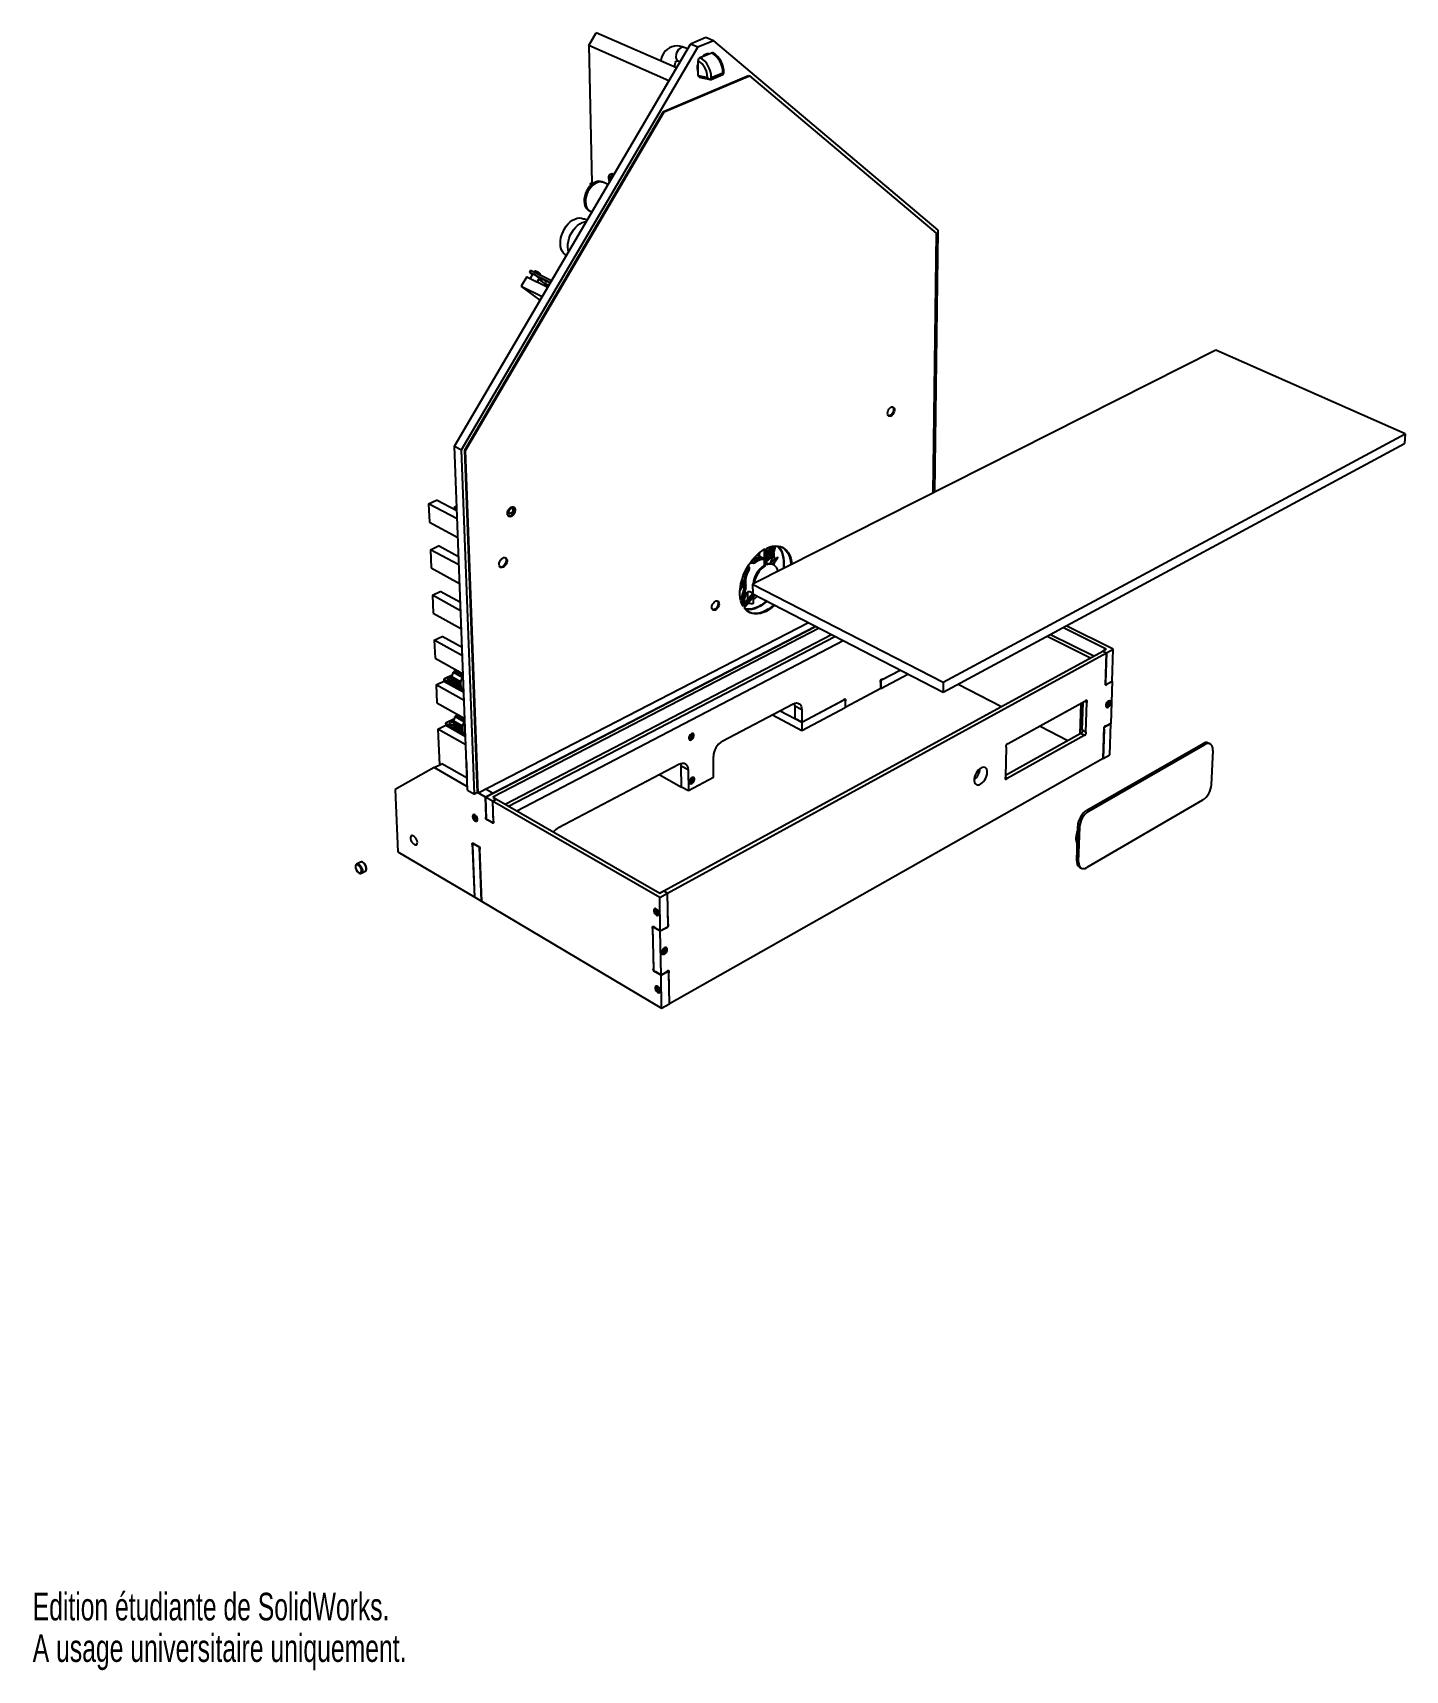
# Model space of a CAD drawing. Extents: x 0 to 180, y 0 to 215.
import ezdxf
from ezdxf.enums import TextEntityAlignment as Align

# ---------------------------------------------------------------- set-up
doc = ezdxf.new("R2010")
doc.units = 0
doc.layers.get('0').update_dxf_attribs({"linetype": 'CONTINUOUS'})

msp = doc.modelspace()

# ---------------------------------------------------------------- linework, layer by layer
at = {"color": 7, "linetype": 'CONTINUOUS'}
for p, q in [((55.37, 160.79), (86.37, 213.62)), ((56.32, 160.3), (87.35, 213.2)), ((73.01, 213.42), (74, 215.11)), ((73.01, 213.42), (73.42, 195.38)), ((83.54, 208.81), (73.01, 213.42)), ((84.55, 210.52), (74, 215.11)), ((85.99, 212.98), (85.54, 213.18)), ((88.41, 214.47), (86.37, 213.62)), ((87.35, 213.2), (86.37, 213.62)), ((89.39, 214.04), (87.35, 213.2)), ((89.39, 214.04), (88.41, 214.47)), ((89.39, 214.04), (118.87, 189.17)), ((84.78, 211.4), (85.01, 211.3)), ((87.38, 210.46), (87.37, 211.42)), ((87.62, 211.85), (88.39, 212.17)), ((88.39, 212.17), (89.15, 212.49)), ((88.7, 212.3), (88.61, 212.34)), ((82.82, 204.77), (93.99, 209.49)), ((82.94, 204.72), (94.11, 209.44)), ((84.34, 210.61), (84.34, 210.69)), ((87.4, 209.5), (87.38, 210.46)), ((87.4, 209.5), (88.61, 209.25)), ((87.54, 209.27), (88.98, 208.97)), ((89.11, 209.22), (90.63, 209.86)), ((89.11, 208.98), (90.64, 209.62)), ((93.99, 209.49), (94.11, 209.44)), ((94.11, 209.44), (118.64, 188.78)), ((56.73, 160.29), (82.82, 204.77)), ((56.85, 160.23), (82.94, 204.72)), ((82.82, 204.77), (82.94, 204.72)), ((75.77, 196.03), (75.67, 196.09)), ((75.67, 195.94), (75.93, 195.96)), ((75.77, 195.88), (75.67, 195.94)), ((75.68, 195.81), (75.69, 195.42)), ((75.77, 196.03), (75.78, 196.19)), ((75.77, 196.03), (75.89, 196.09)), ((75.77, 195.88), (75.97, 195.96)), ((75.97, 195.96), (75.79, 195.73)), ((75.95, 196.55), (75.82, 196.49)), ((75.89, 195.98), (75.9, 196.14)), ((75.89, 195.82), (75.94, 195.84)), ((75.92, 195.81), (75.89, 195.82)), ((76.02, 196.48), (76.15, 196.54)), ((76.25, 196.38), (76.02, 196.48)), ((76.3, 196.46), (76.15, 196.54)), ((73.24, 195.27), (73.24, 195.21)), ((73.3, 195.14), (73.3, 195.2)), ((73.3, 195.2), (73.39, 195.16)), ((73.3, 195.14), (73.34, 195.12)), ((74.98, 195.43), (74.8, 195.51)), ((75.54, 195.17), (74.98, 195.43)), ((75.79, 195.73), (75.85, 195.7)), ((73.06, 191.74), (73.24, 191.65)), ((73.24, 191.65), (73.43, 191.57)), ((72.79, 190.47), (72.37, 190.67)), ((118.64, 188.78), (118.19, 154.62)), ((118.87, 189.17), (118.41, 154.73)), ((70.08, 185.85), (69.92, 185.97)), ((64.88, 183.03), (64.16, 181.82)), ((64.88, 183.03), (67.64, 181.7)), ((65.38, 183.9), (65.24, 183.65)), ((65.24, 183.65), (68, 182.32)), ((65.63, 183.37), (65.24, 183.65)), ((65.65, 183.41), (65.31, 182.82)), ((65.38, 183.9), (68.15, 182.57)), ((66.18, 183.74), (66.11, 183.75)), ((66.21, 183.73), (66.29, 183.69)), ((66.25, 182.37), (66.55, 182.88)), ((66.39, 183.64), (66.29, 183.69)), ((66.41, 183.62), (66.37, 183.65)), ((64.16, 181.82), (66.92, 180.48)), ((66.64, 180), (64.16, 181.82)), ((67.58, 181.93), (66.47, 182.74)), ((67.5, 181.81), (67.4, 181.86)), ((67.48, 181.77), (67.58, 181.93)), ((67.73, 181.86), (67.58, 181.93)), ((67.92, 182.21), (67.94, 182.21)), ((155.38, 173.4), (94.54, 142.67)), ((180.25, 162.4), (155.38, 173.4)), ((119.57, 129.79), (180.25, 162.4)), ((180.25, 162.4), (180.17, 161.16)), ((55.37, 160.79), (56.32, 160.3)), ((57.11, 115.62), (55.37, 160.79)), ((58.02, 115.09), (56.32, 160.3)), ((56.73, 160.29), (56.85, 160.23)), ((58.41, 115.29), (56.73, 160.29)), ((58.52, 115.23), (56.85, 160.23)), ((119.55, 128.48), (180.17, 161.16)), ((51.99, 153.23), (53.04, 153.72)), ((51.99, 153.23), (52.09, 150.81)), ((55.74, 151.25), (51.99, 153.23)), ((55.69, 152.32), (53.04, 153.72)), ((55.67, 152.9), (55.35, 152.75)), ((55.35, 152.75), (55.36, 152.51)), ((55.35, 152.75), (55.68, 152.58)), ((52.09, 150.81), (55.83, 148.82)), ((55.36, 152.51), (55.69, 152.34)), ((62.53, 151.91), (62.34, 152.01)), ((62.53, 151.91), (63.07, 152.17)), ((62.99, 152.59), (62.73, 152.73)), ((52.24, 147.19), (53.28, 147.69)), ((55.97, 145.19), (52.24, 147.19)), ((52.24, 147.19), (52.34, 144.8)), ((55.93, 146.27), (53.28, 147.69)), ((95.18, 146.42), (95.04, 146.45)), ((95.23, 146.63), (95.15, 146.26)), ((95.38, 146.34), (95.35, 146.36)), ((95.38, 146.33), (95.49, 146.85)), ((95.87, 146.09), (95.39, 146.34)), ((96.05, 147.23), (96.06, 145.14)), ((96.16, 147.3), (96.17, 145.08)), ((96.97, 147.62), (96.4, 146.73)), ((96.41, 145.2), (96.4, 147.42)), ((96.4, 146.39), (96.98, 147.3)), ((97.08, 147.64), (96.71, 146.33)), ((96.71, 146.33), (96.89, 146.24)), ((97.29, 147.68), (96.89, 146.24)), ((96.91, 145.35), (97.57, 147.7)), ((52.34, 144.8), (56.06, 142.78)), ((93.83, 144.52), (94, 144.43)), ((94.68, 145.43), (94.18, 145.43)), ((94.5, 145.52), (94.24, 145.52)), ((94.5, 145.52), (94.68, 145.43)), ((94.71, 145.61), (94.89, 145.52)), ((95.55, 146.1), (95.65, 145.99)), ((96.05, 146.19), (95.96, 146.04)), ((96.06, 145.14), (96.17, 145.08)), ((97.84, 146.18), (96.97, 145.59)), ((97.08, 145.31), (97.54, 145.63)), ((97.32, 145.21), (97.2, 145.27)), ((97.37, 145.51), (97.33, 145.19)), ((93.08, 142.27), (92.88, 141.78)), ((92.92, 142.25), (93.13, 142.46)), ((93.46, 142.33), (92.97, 140.59)), ((92.98, 142.31), (93.07, 142.24)), ((93.63, 142.24), (93.07, 140.24)), ((93.46, 142.33), (93.63, 142.24)), ((93.48, 142.6), (93.65, 142.51)), ((94.54, 142.67), (94.55, 141.38)), ((94.54, 142.67), (119.57, 129.79)), ((52.49, 141.22), (53.52, 141.72)), ((52.49, 141.22), (52.58, 138.84)), ((56.2, 139.19), (52.49, 141.22)), ((56.16, 140.28), (53.52, 141.72)), ((94.55, 141.46), (93.22, 139.87)), ((93.25, 139.89), (93.63, 141.26)), ((94.62, 141.35), (93.29, 139.75)), ((93.41, 139.56), (94.81, 141.25)), ((93.86, 141.63), (93.87, 140.65)), ((94.18, 141.71), (94.2, 141.7)), ((94.55, 141.38), (119.55, 128.48)), ((94.66, 140.16), (94.66, 141.07)), ((52.58, 138.84), (56.29, 136.81)), ((52.73, 135.3), (53.76, 135.8)), ((56.39, 134.35), (53.76, 135.8)), ((101.88, 137.6), (58.52, 115.23)), ((102.81, 137.12), (59.44, 114.7)), ((103.27, 136.88), (60.42, 114.7)), ((60.47, 115.23), (102.81, 137.12)), ((62.03, 113.77), (104.88, 136.05)), ((62.49, 113.51), (105.35, 135.81)), ((133.21, 135.84), (138.9, 133)), ((133.65, 136.08), (139.34, 133.24)), ((140.98, 134.13), (135.29, 136.96)), ((141.91, 134.13), (135.73, 137.2)), ((52.73, 135.3), (52.83, 132.94)), ((56.43, 133.25), (52.73, 135.3)), ((63.56, 112.89), (106.42, 135.26)), ((82.88, 102.37), (140.53, 133.89)), ((83.37, 102.09), (141.02, 133.65)), ((140.98, 134.13), (140.53, 133.89)), ((140.53, 133.89), (141.02, 133.65)), ((140.89, 129.45), (141.02, 133.65)), ((141.02, 133.65), (140.9, 129.74)), ((141.02, 133.65), (141.91, 134.13)), ((141.77, 129.93), (141.91, 134.13)), ((52.83, 132.94), (56.52, 130.89)), ((55.72, 131.33), (55.25, 131.1)), ((55.41, 131.51), (55.43, 131.19)), ((55.47, 131.21), (55.46, 131.48)), ((55.7, 131.35), (55.71, 131.33)), ((111.39, 130.06), (113.9, 131.39)), ((111.63, 130.18), (113.9, 131.39)), ((52.98, 129.43), (54, 129.94)), ((52.98, 129.43), (53.07, 127.1)), ((56.65, 127.37), (52.98, 129.43)), ((55.15, 130.76), (53.99, 130.19)), ((53.99, 130.19), (54, 129.95)), ((53.99, 130.19), (55.1, 129.57)), ((54, 129.95), (56.61, 128.5)), ((56.61, 128.48), (54, 129.94)), ((54.47, 129.69), (54.48, 129.68)), ((54.83, 130.42), (54.84, 130.29)), ((54.93, 130.35), (54.85, 130.53)), ((54.94, 130.36), (55.06, 130.28)), ((54.96, 130.48), (55.09, 130.53)), ((54.96, 130.48), (54.96, 130.34)), ((55.06, 130.47), (55, 130.32)), ((55.06, 130.48), (55.25, 131.1)), ((56.2, 129.84), (55.06, 130.48)), ((55.06, 130.48), (55.1, 129.53)), ((55.06, 130.28), (55.07, 130.28)), ((55.1, 129.53), (56.24, 128.9)), ((55.13, 130.35), (55.16, 129.62)), ((55.58, 130.09), (55.13, 130.35)), ((55.36, 129.72), (55.16, 129.62)), ((55.16, 129.62), (55.61, 129.36)), ((55.25, 131.1), (56.39, 130.47)), ((55.34, 130.23), (55.36, 129.72)), ((55.36, 129.72), (55.6, 129.58)), ((55.36, 129.18), (55.37, 129.19)), ((55.56, 131.02), (55.54, 131)), ((55.56, 131.02), (55.71, 130.93)), ((55.66, 131.07), (55.57, 131.02)), ((55.61, 129.36), (55.58, 130.09)), ((55.58, 129.7), (55.6, 129.69)), ((55.66, 130.99), (55.63, 130.98)), ((55.89, 130.94), (55.66, 131.07)), ((55.66, 130.99), (55.66, 131.07)), ((55.78, 130.93), (55.66, 130.99)), ((55.69, 130.03), (55.72, 129.3)), ((56.14, 129.78), (55.69, 130.03)), ((55.92, 129.4), (55.72, 129.3)), ((55.72, 129.3), (56.17, 129.05)), ((55.9, 129.91), (55.92, 129.4)), ((55.92, 129.4), (56.16, 129.27)), ((56.15, 130.69), (56.13, 130.67)), ((56.17, 129.05), (56.14, 129.78)), ((56.15, 130.69), (56.3, 130.61)), ((56.15, 129.39), (56.16, 129.38)), ((56.25, 130.74), (56.16, 130.69)), ((56.39, 130.47), (56.2, 129.84)), ((56.2, 129.84), (56.24, 128.9)), ((56.25, 130.67), (56.22, 130.65)), ((56.24, 128.9), (56.59, 129.07)), ((56.48, 130.61), (56.25, 130.74)), ((56.25, 130.67), (56.25, 130.74)), ((56.37, 130.6), (56.25, 130.67)), ((56.39, 130.47), (56.53, 130.54)), ((111.38, 128.97), (114.93, 130.86)), ((111.39, 130.06), (111.38, 128.97)), ((111.38, 128.97), (111.39, 129.77)), ((111.63, 130.18), (111.61, 130.19)), ((119.57, 129.79), (119.55, 128.48)), ((121.53, 129.54), (127.23, 126.61)), ((140.89, 129.45), (141.77, 129.93)), ((141.12, 129.58), (141.77, 129.94)), ((141.77, 129.94), (141.58, 124.38)), ((53.07, 127.1), (56.74, 125.03)), ((55.8, 128.95), (55.8, 128.94)), ((55.9, 128.88), (55.91, 128.89)), ((56.27, 128.91), (56.6, 128.73)), ((56.39, 128.62), (56.39, 128.61)), ((56.49, 128.55), (56.51, 128.55)), ((90.55, 122.04), (99.86, 126.95)), ((101.01, 124.54), (106.68, 127.55)), ((101.01, 124.54), (106.44, 127.43)), ((106.68, 127.55), (106.67, 127.56)), ((111.38, 128.97), (106.68, 126.47)), ((106.68, 127.55), (106.68, 126.47)), ((106.68, 127.26), (106.68, 126.47)), ((138.19, 127.27), (128.09, 121.68)), ((137.65, 126.97), (137.53, 123.04)), ((137.82, 123.49), (137.93, 127.12)), ((138.42, 127.11), (138.14, 127.25)), ((138.3, 123.24), (138.42, 127.11)), ((141.15, 127), (141.1, 126.81)), ((141.13, 126.91), (141.16, 127.01)), ((141.29, 127.1), (141.15, 127)), ((141.25, 127.07), (141.37, 127.01)), ((141.37, 127.01), (141.29, 127.1)), ((141.32, 126.82), (141.37, 127.01)), ((55.39, 124.97), (54.23, 124.39)), ((55.29, 124.66), (55.48, 125.28)), ((55.92, 125.5), (55.48, 125.28)), ((55.48, 125.28), (56.62, 124.64)), ((55.65, 125.65), (55.66, 125.37)), ((55.7, 125.39), (55.69, 125.63)), ((55.79, 125.2), (55.77, 125.18)), ((55.79, 125.2), (55.94, 125.11)), ((55.89, 125.25), (55.8, 125.2)), ((55.89, 125.18), (55.86, 125.16)), ((56.12, 125.12), (55.89, 125.25)), ((55.89, 125.18), (55.89, 125.25)), ((56.01, 125.11), (55.89, 125.18)), ((56.38, 124.87), (56.36, 124.85)), ((56.47, 124.92), (56.38, 124.87)), ((56.38, 124.87), (56.53, 124.78)), ((56.48, 124.84), (56.44, 124.83)), ((56.71, 124.78), (56.47, 124.92)), ((56.48, 124.84), (56.47, 124.92)), ((56.6, 124.77), (56.48, 124.84)), ((97.14, 125.51), (101.01, 123.44)), ((98.16, 126.05), (101.01, 124.54)), ((101.01, 126.18), (100.09, 126.66)), ((100.09, 126.66), (100.1, 125.02)), ((101.01, 124.54), (100.1, 125.02)), ((101.01, 123.44), (106.68, 126.47)), ((101.01, 126.18), (101.01, 124.54)), ((141.1, 126.81), (141.18, 126.72)), ((141.12, 126.9), (141.13, 126.91)), ((141.13, 126.91), (141.32, 126.82)), ((141.18, 126.72), (141.32, 126.82)), ((53.22, 123.63), (54.24, 124.14)), ((53.22, 123.63), (53.41, 118.93)), ((56.88, 121.55), (53.22, 123.63)), ((54.23, 124.39), (54.24, 124.15)), ((54.23, 124.39), (55.33, 123.76)), ((54.24, 124.15), (56.84, 122.68)), ((56.84, 122.67), (54.24, 124.14)), ((54.71, 123.89), (54.71, 123.88)), ((55.06, 124.61), (55.07, 124.48)), ((55.16, 124.54), (55.08, 124.72)), ((55.18, 124.55), (55.29, 124.47)), ((55.19, 124.68), (55.32, 124.72)), ((55.19, 124.68), (55.2, 124.54)), ((55.3, 124.7), (55.23, 124.51)), ((56.43, 124.02), (55.29, 124.66)), ((55.29, 124.66), (55.33, 123.72)), ((55.29, 124.47), (55.3, 124.48)), ((55.33, 123.72), (56.46, 123.08)), ((55.36, 124.53), (55.39, 123.81)), ((55.81, 124.27), (55.36, 124.53)), ((55.59, 123.91), (55.39, 123.81)), ((55.39, 123.81), (55.84, 123.55)), ((55.57, 124.41), (55.59, 123.91)), ((55.58, 123.38), (55.59, 123.39)), ((55.59, 123.91), (55.83, 123.77)), ((55.84, 123.55), (55.81, 124.27)), ((55.81, 123.89), (55.83, 123.88)), ((55.91, 124.21), (55.94, 123.49)), ((56.37, 123.96), (55.91, 124.21)), ((56.15, 123.59), (55.94, 123.49)), ((55.94, 123.49), (56.4, 123.23)), ((56.12, 123.08), (56.13, 123.08)), ((56.13, 124.09), (56.15, 123.59)), ((56.15, 123.59), (56.39, 123.46)), ((56.4, 123.23), (56.37, 123.96)), ((56.37, 123.57), (56.39, 123.57)), ((56.62, 124.64), (56.43, 124.02)), ((56.43, 124.02), (56.46, 123.08)), ((56.46, 123.08), (56.81, 123.26)), ((56.5, 123.1), (56.83, 122.91)), ((56.62, 124.64), (56.76, 124.71)), ((56.71, 122.74), (56.72, 122.75)), ((86.38, 122.67), (86.36, 122.48)), ((86.37, 122.59), (86.45, 122.67)), ((86.52, 122.81), (86.38, 122.67)), ((86.45, 122.67), (86.46, 122.75)), ((86.45, 122.67), (86.62, 122.58)), ((86.64, 122.76), (86.52, 122.81)), ((86.62, 122.58), (86.64, 122.76)), ((101.01, 124.54), (101.01, 123.44)), ((127.76, 117.58), (137.57, 123.07)), ((127.99, 117.19), (138.06, 122.82)), ((132.3, 124.01), (135.93, 122.15)), ((138.06, 122.82), (137.57, 123.07)), ((138.3, 123.24), (137.82, 123.49)), ((140.57, 119.76), (140.7, 123.89)), ((140.69, 123.6), (140.57, 119.76)), ((140.7, 123.89), (141.58, 124.38)), ((140.7, 123.89), (140.7, 123.89)), ((140.92, 124.03), (140.94, 124.02)), ((141.58, 124.38), (140.94, 124.02)), ((141.44, 120.25), (141.58, 124.38)), ((141.58, 124.38), (141.58, 124.38)), ((86.36, 122.5), (86.48, 122.44)), ((86.36, 122.48), (86.48, 122.44)), ((86.48, 122.44), (86.62, 122.58)), ((127.84, 121.24), (127.75, 117.35)), ((128.09, 121.68), (128.07, 121.69)), ((138.43, 112.99), (153.69, 121.72)), ((138.68, 112.85), (153.94, 121.59)), ((153.94, 121.59), (153.69, 121.72)), ((154.63, 121.68), (154.38, 121.8)), ((154.99, 120.82), (154.78, 116.32)), ((52.71, 118.57), (47.59, 115.7)), ((52.71, 118.57), (53.73, 119.09)), ((57.09, 116.05), (52.71, 118.57)), ((57.05, 117.19), (53.73, 119.09)), ((56.97, 119.24), (56.95, 119.25)), ((56.95, 119.25), (57.03, 117.2)), ((69.07, 110.7), (84.87, 119.04)), ((140.57, 119.76), (83.61, 87.56)), ((85.21, 116.01), (85.17, 118.78)), ((86.08, 118.28), (85.17, 118.78)), ((89.42, 117.27), (89.39, 120.03)), ((140.57, 119.76), (141.44, 120.25)), ((82.25, 117.65), (85.21, 116.01)), ((86.08, 118.28), (86.12, 115.51)), ((89.42, 117.27), (86.12, 115.51)), ((86.46, 116.91), (86.44, 116.72)), ((86.44, 116.75), (86.56, 116.68)), ((86.44, 116.72), (86.56, 116.68)), ((86.45, 116.84), (86.53, 116.92)), ((86.59, 117.05), (86.46, 116.91)), ((86.53, 116.92), (86.53, 116.99)), ((86.53, 116.92), (86.7, 116.82)), ((86.56, 116.68), (86.7, 116.82)), ((86.71, 117.01), (86.59, 117.05)), ((86.7, 116.82), (86.71, 117.01)), ((127.99, 117.19), (127.74, 117.32)), ((47.59, 115.7), (47.97, 107.53)), ((57.11, 115.62), (58.02, 115.09)), ((58.41, 115.29), (58.02, 115.09)), ((58.41, 115.29), (58.52, 115.23)), ((59.44, 114.7), (58.41, 115.29)), ((59.44, 114.7), (60.47, 115.23)), ((60.37, 114.17), (59.44, 114.7)), ((59.44, 114.7), (59.55, 111.81)), ((59.54, 112.12), (59.44, 114.7)), ((59.55, 115.75), (60.47, 115.23)), ((60.88, 114.43), (60.37, 114.17)), ((60.37, 114.17), (60.47, 111.28)), ((60.38, 114.16), (60.89, 114.43)), ((60.38, 114.16), (60.47, 111.58)), ((82.34, 101.52), (60.38, 114.16)), ((60.42, 114.7), (60.88, 114.43)), ((60.88, 114.43), (60.88, 114.42)), ((60.89, 114.43), (82.37, 102.09)), ((86.12, 115.51), (85.21, 116.01)), ((153.62, 114.28), (138.45, 105.45)), ((57.97, 112.14), (57.95, 111.98)), ((58.14, 112.07), (57.95, 111.98)), ((57.95, 111.98), (58.06, 111.79)), ((58.11, 112.12), (57.97, 112.14)), ((58.21, 111.87), (58.06, 111.79)), ((58.22, 111.94), (58.11, 112.12)), ((58.2, 111.77), (58.22, 111.94)), ((138.43, 112.99), (138.68, 112.85)), ((58.06, 111.79), (58.2, 111.77)), ((60.47, 111.28), (59.55, 111.81)), ((60.24, 111.41), (59.79, 111.67)), ((60.47, 111.28), (60.5, 111.3)), ((137.1, 106.33), (137.23, 110.89)), ((137.49, 110.76), (137.23, 110.89)), ((137.35, 106.2), (137.49, 110.76)), ((57.76, 108.65), (57.78, 108.66)), ((57.76, 108.65), (58.68, 108.11)), ((58.04, 101.56), (57.76, 108.65)), ((58.04, 101.56), (57.78, 108.35)), ((58.01, 108.51), (58.44, 108.26)), ((58.44, 108.26), (58.45, 108.26)), ((58.94, 101.02), (58.68, 108.11)), ((58.69, 107.81), (58.94, 101.02)), ((43.06, 106.16), (42.54, 105.9)), ((43.06, 106.16), (43.06, 106.16)), ((47.97, 107.53), (58.04, 101.56)), ((137.1, 106.33), (137.35, 106.2)), ((137.45, 105.5), (137.7, 105.36)), ((43.17, 104.69), (43.16, 104.68)), ((43.17, 104.69), (43.68, 104.96)), ((58.04, 101.56), (58.94, 101.02)), ((82.34, 101.52), (83.37, 102.09)), ((82.42, 97.12), (82.34, 101.52)), ((82.37, 102.09), (82.88, 102.37)), ((82.88, 102.37), (83.37, 102.09)), ((83.44, 98), (83.37, 102.09)), ((83.44, 97.69), (83.37, 102.09)), ((58.94, 101.02), (82.59, 86.99)), ((81.89, 99.79), (81.76, 99.77)), ((81.76, 99.77), (81.76, 99.59)), ((81.95, 99.69), (81.76, 99.59)), ((81.76, 99.59), (81.9, 99.42)), ((82.03, 99.62), (81.89, 99.79)), ((82.03, 99.49), (81.9, 99.42)), ((81.9, 99.42), (82.03, 99.43)), ((81.95, 99.71), (81.95, 99.69)), ((81.95, 99.69), (82.03, 99.6)), ((82.03, 99.43), (82.03, 99.62)), ((81.45, 97.69), (82.42, 97.12)), ((81.55, 91.88), (81.45, 97.69)), ((81.45, 97.69), (81.46, 97.69)), ((81.55, 92.19), (81.45, 97.38)), ((81.7, 97.54), (82.42, 97.12)), ((82.42, 97.12), (83.44, 97.69)), ((82.42, 97.12), (83.17, 97.54)), ((82.52, 91.31), (82.42, 97.12)), ((83.04, 94.7), (82.88, 94.58)), ((83.01, 94.68), (83.14, 94.61)), ((83.14, 94.61), (83.04, 94.7)), ((82.88, 94.58), (82.82, 94.38)), ((82.82, 94.38), (82.92, 94.29)), ((82.85, 94.47), (82.9, 94.51)), ((82.9, 94.51), (82.93, 94.62)), ((82.9, 94.51), (83.08, 94.4)), ((82.92, 94.29), (83.08, 94.4)), ((83.08, 94.4), (83.14, 94.61)), ((81.55, 91.88), (82.52, 91.31)), ((82.52, 91.31), (81.81, 91.73)), ((82.52, 91.31), (83.54, 91.88)), ((83.27, 91.73), (82.52, 91.31)), ((82.59, 86.99), (82.52, 91.31)), ((83.61, 87.56), (83.54, 91.88)), ((83.61, 87.56), (83.54, 91.57)), ((82.07, 89.61), (81.94, 89.6)), ((81.94, 89.6), (81.94, 89.42)), ((82.13, 89.52), (81.94, 89.42)), ((81.94, 89.42), (82.08, 89.25)), ((82.2, 89.44), (82.07, 89.61)), ((82.21, 89.32), (82.08, 89.25)), ((82.08, 89.25), (82.21, 89.26)), ((82.13, 89.53), (82.13, 89.52)), ((82.13, 89.52), (82.2, 89.43)), ((82.21, 89.26), (82.2, 89.44)), ((82.59, 86.99), (83.61, 87.56))]:
    msp.add_line(p, q, dxfattribs=at)
at = {"color": 8, "linetype": 'CONTINUOUS'}
msp.add_line((69.92, 185.97), (70.1, 185.89), dxfattribs=at)
at = {"color": 7, "linetype": 'CONTINUOUS'}
for points in [[(85.54, 213.18), (85.32, 213.26), (84.95, 213.35), (84.62, 213.38), (84.27, 213.36), (83.94, 213.28), (83.63, 213.14), (83.35, 212.96), (83.11, 212.74), (82.9, 212.48), (82.72, 212.18), (82.58, 211.84), (82.48, 211.48), (82.48, 211.42)], [(84.34, 210.69), (84.34, 210.81), (84.36, 211.03), (84.4, 211.19), (84.45, 211.32), (84.5, 211.39), (84.53, 211.42), (84.55, 211.44), (84.58, 211.44), (84.64, 211.44), (84.72, 211.42), (84.78, 211.4)], [(87.3, 210.43), (87.32, 210.72), (87.38, 210.98)], [(89.15, 212.49), (89.23, 212.51), (89.31, 212.49), (89.31, 212.48)], [(87.39, 209.94), (87.33, 210.16), (87.3, 210.43)], [(90.68, 209.64), (90.67, 209.71), (90.66, 209.76), (90.66, 209.8), (90.65, 209.82), (90.65, 209.83), (90.64, 209.84), (90.64, 209.85), (90.64, 209.85), (90.64, 209.86), (90.63, 209.86), (90.63, 209.86)], [(75.78, 196.43), (75.7, 196.39), (75.65, 196.32), (75.6, 196.17), (75.61, 196.01), (75.65, 195.85), (75.74, 195.71), (75.81, 195.63)], [(75.67, 196.09), (75.67, 195.98), (75.67, 195.94)], [(75.79, 195.73), (75.77, 195.83), (75.77, 195.88)], [(75.9, 196.14), (75.81, 196.18), (75.78, 196.19)], [(76.02, 195.93), (75.92, 195.96), (75.89, 195.98)], [(75.89, 195.77), (75.89, 195.78), (75.89, 195.82)], [(73.9, 195.49), (73.63, 195.35), (73.38, 195.15), (73.14, 194.91), (72.93, 194.63), (72.74, 194.32), (72.6, 193.99), (72.49, 193.64), (72.43, 193.3), (72.41, 192.97), (72.45, 192.65), (72.52, 192.37), (72.64, 192.12), (72.8, 191.92), (72.99, 191.77), (73.06, 191.74)], [(74.07, 195.41), (73.81, 195.26), (73.55, 195.07), (73.32, 194.83), (73.1, 194.55), (72.92, 194.24), (72.77, 193.9), (72.67, 193.56), (72.61, 193.22), (72.59, 192.88), (72.62, 192.57), (72.7, 192.28), (72.82, 192.04), (72.98, 191.84), (73.17, 191.69), (73.24, 191.65)], [(74.07, 195.41), (73.81, 195.26), (73.55, 195.07), (73.32, 194.83), (73.1, 194.55), (72.92, 194.24), (72.77, 193.9), (72.67, 193.56), (72.61, 193.22), (72.59, 192.88), (72.62, 192.57), (72.7, 192.28), (72.82, 192.04), (72.98, 191.84), (73.17, 191.69), (73.24, 191.65)], [(73.3, 195.2), (73.25, 195.24), (73.24, 195.28), (73.26, 195.32), (73.31, 195.35), (73.39, 195.38), (73.49, 195.39), (73.58, 195.38), (73.66, 195.35)], [(73.3, 195.14), (73.25, 195.18), (73.24, 195.21)], [(73.42, 195.31), (73.4, 195.29), (73.39, 195.28), (73.4, 195.26), (73.42, 195.25), (73.44, 195.24), (73.48, 195.24), (73.51, 195.24), (73.52, 195.25)], [(73.57, 195.28), (73.56, 195.29), (73.54, 195.31), (73.51, 195.31), (73.48, 195.32), (73.45, 195.31), (73.42, 195.31)], [(69.92, 185.97), (69.71, 186.17), (69.54, 186.42), (69.41, 186.71), (69.33, 187.04), (69.3, 187.4), (69.31, 187.78), (69.37, 188.18), (69.48, 188.57), (69.64, 188.96), (69.83, 189.33), (70.06, 189.68), (70.31, 189.99), (70.59, 190.25), (70.89, 190.47), (71.19, 190.63), (71.5, 190.74), (71.8, 190.78), (72.09, 190.76), (72.35, 190.68), (72.37, 190.67)], [(70.35, 186.33), (70.3, 186.58), (70.26, 186.94), (70.28, 187.33), (70.34, 187.72), (70.45, 188.12), (70.6, 188.51), (70.79, 188.88), (71.02, 189.22), (71.28, 189.53), (71.56, 189.8), (71.86, 190.02), (72.16, 190.18), (72.47, 190.28), (72.7, 190.32)], [(65.86, 183.71), (65.85, 183.69), (65.85, 183.67)], [(66.11, 183.75), (66.04, 183.77), (65.94, 183.77), (65.89, 183.75), (65.86, 183.71)], [(65.86, 183.71), (65.86, 183.71), (65.91, 183.71)], [(66.18, 183.74), (66.19, 183.73), (66.21, 183.73)], [(66.41, 183.62), (66.51, 183.56), (66.54, 183.53)], [(66.54, 183.53), (66.51, 183.56), (66.49, 183.57)], [(64.98, 181.34), (65, 181.33), (65.03, 181.31), (65.06, 181.29), (65.08, 181.28), (65.1, 181.27), (65.1, 181.26), (65.09, 181.26), (65.07, 181.27), (65.05, 181.28), (65.02, 181.3), (64.99, 181.32), (64.96, 181.33), (64.95, 181.35), (64.95, 181.35), (64.96, 181.35), (64.98, 181.34)], [(66.79, 182.71), (66.81, 182.7), (66.84, 182.68), (66.86, 182.67), (66.88, 182.66), (66.89, 182.65), (66.89, 182.65), (66.88, 182.65), (66.87, 182.65), (66.85, 182.66), (66.82, 182.68), (66.8, 182.69), (66.78, 182.7), (66.77, 182.71), (66.77, 182.72), (66.78, 182.72), (66.79, 182.71)], [(67.01, 182.73), (67.04, 182.72), (67.07, 182.7), (67.09, 182.68), (67.12, 182.67), (67.13, 182.65), (67.13, 182.65), (67.12, 182.65), (67.1, 182.66), (67.08, 182.67), (67.05, 182.69), (67.02, 182.71), (67, 182.72), (66.98, 182.73), (66.98, 182.74), (66.99, 182.74), (67.01, 182.73)], [(67.28, 181.87), (67.34, 181.88), (67.4, 181.86)], [(67.32, 182.5), (67.35, 182.49), (67.39, 182.46), (67.42, 182.44), (67.45, 182.43), (67.47, 182.41), (67.47, 182.41), (67.46, 182.41), (67.44, 182.42), (67.4, 182.43), (67.37, 182.45), (67.33, 182.48), (67.31, 182.49), (67.29, 182.51), (67.29, 182.51), (67.3, 182.51), (67.32, 182.5)], [(67.36, 182.17), (67.38, 182.16), (67.41, 182.14), (67.43, 182.13), (67.45, 182.12), (67.46, 182.11), (67.46, 182.1), (67.45, 182.1), (67.44, 182.11), (67.42, 182.12), (67.39, 182.13), (67.37, 182.15), (67.35, 182.16), (67.34, 182.17), (67.34, 182.17), (67.35, 182.17), (67.36, 182.17)], [(67.4, 181.82), (67.46, 181.82), (67.5, 181.81)], [(67.4, 181.82), (67.46, 181.82), (67.5, 181.81)], [(67.63, 182.43), (67.66, 182.42), (67.69, 182.4), (67.72, 182.38), (67.74, 182.37), (67.75, 182.35), (67.76, 182.35), (67.75, 182.35), (67.73, 182.36), (67.7, 182.37), (67.67, 182.39), (67.64, 182.41), (67.62, 182.42), (67.61, 182.43), (67.6, 182.44), (67.61, 182.44), (67.63, 182.43)], [(67.64, 181.96), (67.66, 181.95), (67.68, 181.94), (67.7, 181.92), (67.72, 181.91), (67.73, 181.9), (67.73, 181.9), (67.73, 181.9), (67.71, 181.91), (67.69, 181.92), (67.67, 181.93), (67.64, 181.95), (67.63, 181.96), (67.62, 181.97), (67.61, 181.97), (67.62, 181.97), (67.64, 181.96)], [(67.93, 182.19), (67.91, 182.21), (67.89, 182.22), (67.89, 182.23), (67.9, 182.22), (67.92, 182.21)], [(112.26, 165.12), (112.29, 165.3), (112.35, 165.49), (112.44, 165.66), (112.56, 165.8), (112.69, 165.9), (112.83, 165.96), (112.96, 165.96), (113.06, 165.9), (113.14, 165.8), (113.17, 165.65), (113.17, 165.48), (113.13, 165.3), (113.05, 165.12), (112.95, 164.96), (112.82, 164.84), (112.68, 164.76), (112.55, 164.73), (112.43, 164.76), (112.34, 164.84), (112.28, 164.96), (112.26, 165.12)], [(112.95, 165.95), (113.02, 165.85), (113.06, 165.71), (113.06, 165.54), (113.01, 165.35), (112.94, 165.18), (112.83, 165.02), (112.7, 164.89), (112.57, 164.81), (112.43, 164.79), (112.4, 164.79)], [(112.95, 165.95), (113.02, 165.85), (113.06, 165.71), (113.06, 165.54), (113.01, 165.35), (112.94, 165.18), (112.83, 165.02), (112.7, 164.89), (112.57, 164.81), (112.43, 164.79), (112.4, 164.79)], [(62.33, 151.94), (62.35, 152.13), (62.41, 152.33), (62.51, 152.51), (62.65, 152.67), (62.8, 152.78), (62.95, 152.84), (63.1, 152.84), (63.22, 152.78), (63.32, 152.68), (63.37, 152.52), (63.37, 152.34), (63.33, 152.15), (63.25, 151.96), (63.13, 151.78), (62.99, 151.65), (62.84, 151.56), (62.68, 151.53), (62.55, 151.56), (62.44, 151.64), (62.36, 151.77), (62.33, 151.94)], [(63.13, 152.82), (63.2, 152.74), (63.25, 152.59), (63.26, 152.4), (63.22, 152.21), (63.13, 152.02), (63.02, 151.85), (62.87, 151.71), (62.72, 151.62), (62.57, 151.59), (62.45, 151.61)], [(63.13, 152.82), (63.2, 152.74), (63.25, 152.59), (63.26, 152.4), (63.22, 152.21), (63.13, 152.02), (63.02, 151.85), (62.87, 151.71), (62.72, 151.62), (62.57, 151.59), (62.45, 151.61)], [(63.07, 152.17), (63.11, 152.33), (63.09, 152.47), (63.02, 152.57), (62.91, 152.61), (62.78, 152.59), (62.66, 152.49), (62.56, 152.35), (62.5, 152.19), (62.49, 152.03), (62.53, 151.91)], [(93.29, 139.75), (93.12, 140.09), (93, 140.46), (92.92, 140.88), (92.88, 141.32), (92.88, 141.79), (92.93, 142.28), (93.01, 142.78), (93.15, 143.28), (93.32, 143.79), (93.53, 144.29), (93.77, 144.77), (94.05, 145.23), (94.35, 145.67), (94.68, 146.08), (95.04, 146.45), (95.4, 146.78), (95.78, 147.06), (96.16, 147.3)], [(96.4, 147.42), (96.78, 147.57), (97.16, 147.66), (97.53, 147.7), (97.88, 147.68), (98.21, 147.6), (98.51, 147.47), (98.79, 147.29), (99.03, 147.05), (99.24, 146.77), (99.42, 146.44), (99.55, 146.07), (99.64, 145.67), (99.69, 145.27)], [(97.77, 147.69), (97.87, 147.6), (98.08, 147.34), (98.27, 147.03), (98.41, 146.68), (98.51, 146.3), (98.58, 145.88), (98.6, 145.44), (98.58, 144.97), (98.55, 144.7)], [(97.89, 147.69), (98.05, 147.51), (98.24, 147.22), (98.41, 146.89), (98.53, 146.52), (98.61, 146.12), (98.65, 145.69), (98.65, 145.24), (98.62, 144.77), (98.61, 144.73)], [(98.35, 147.55), (98.48, 147.48), (98.75, 147.28), (98.98, 147.04), (99.17, 146.75), (99.33, 146.42), (99.46, 146.05), (99.54, 145.65), (99.58, 145.22), (99.58, 145.22)], [(98.41, 147.52), (98.67, 147.35), (98.92, 147.11), (99.13, 146.83), (99.3, 146.5), (99.43, 146.13), (99.53, 145.73), (99.58, 145.29), (99.58, 145.22)], [(61.25, 145.26), (61.27, 145.45), (61.33, 145.64), (61.43, 145.83), (61.57, 145.98), (61.72, 146.1), (61.87, 146.16), (62.02, 146.16), (62.14, 146.11), (62.23, 146), (62.29, 145.85), (62.29, 145.67), (62.25, 145.48), (62.17, 145.28), (62.05, 145.11), (61.91, 144.98), (61.76, 144.89), (61.6, 144.86), (61.47, 144.88), (61.36, 144.96), (61.28, 145.09), (61.25, 145.26)], [(62.05, 146.14), (62.12, 146.06), (62.17, 145.91), (62.17, 145.73), (62.13, 145.54), (62.05, 145.35), (61.93, 145.18), (61.79, 145.04), (61.64, 144.95), (61.49, 144.92), (61.37, 144.94)], [(62.05, 146.14), (62.12, 146.06), (62.17, 145.91), (62.17, 145.73), (62.13, 145.54), (62.05, 145.35), (61.93, 145.18), (61.79, 145.04), (61.64, 144.95), (61.49, 144.92), (61.37, 144.94)], [(93.96, 145.02), (94, 144.99), (94.05, 144.93), (94.07, 144.85), (94.09, 144.75), (94.08, 144.65), (94.05, 144.54), (94, 144.43)], [(94.38, 145.69), (94.39, 145.7), (94.65, 145.88), (94.91, 146.01), (95.17, 146.09), (95.42, 146.12), (95.65, 146.09), (95.86, 146), (95.91, 145.97)], [(94.47, 145.83), (94.52, 145.87), (94.78, 146.03), (95.05, 146.13), (95.3, 146.19), (95.55, 146.19), (95.78, 146.13), (95.98, 146.03), (96.05, 145.97)], [(97.53, 145.63), (97.54, 145.63), (97.54, 145.63), (97.54, 145.63), (97.55, 145.63), (97.56, 145.66), (97.6, 145.77), (97.72, 145.93), (97.82, 146.1), (97.84, 146.14), (97.84, 146.17), (97.85, 146.18), (97.85, 146.18), (97.85, 146.18), (97.85, 146.18), (97.85, 146.18), (97.85, 146.18), (97.85, 146.18), (97.85, 146.18), (97.84, 146.18), (97.84, 146.18)], [(89.17, 139.61), (89.19, 139.79), (89.25, 139.98), (89.35, 140.15), (89.47, 140.3), (89.61, 140.41), (89.75, 140.47), (89.89, 140.47), (90, 140.42), (90.08, 140.32), (90.12, 140.18), (90.13, 140.01), (90.09, 139.83), (90.01, 139.64), (89.9, 139.48), (89.76, 139.35), (89.62, 139.27), (89.48, 139.24), (89.36, 139.26), (89.26, 139.33), (89.2, 139.46), (89.17, 139.61)], [(89.91, 140.46), (89.96, 140.38), (90.01, 140.24), (90.01, 140.07), (89.97, 139.89), (89.89, 139.71), (89.78, 139.54), (89.65, 139.41), (89.51, 139.33), (89.37, 139.3), (89.27, 139.31)], [(93.39, 140.07), (93.34, 140.06), (93.29, 140.05)], [(97.43, 139.9), (97.08, 139.6), (96.7, 139.33), (96.32, 139.1), (95.94, 138.94), (95.56, 138.82), (95.19, 138.76), (94.84, 138.76), (94.5, 138.81), (94.18, 138.92), (93.89, 139.08), (93.64, 139.3), (93.41, 139.56)], [(96.34, 140.46), (96.02, 140.19), (95.66, 139.93), (95.28, 139.71), (94.91, 139.55), (94.54, 139.44), (94.17, 139.38), (93.83, 139.37), (93.5, 139.42)], [(96.39, 140.43), (96.3, 140.35), (95.93, 140.05), (95.56, 139.8), (95.19, 139.6), (94.81, 139.44), (94.45, 139.34), (94.09, 139.29), (93.74, 139.3), (93.62, 139.32)], [(93.63, 141.26), (93.67, 141.37), (93.73, 141.47), (93.79, 141.56), (93.87, 141.64), (93.96, 141.69), (94.04, 141.72), (94.12, 141.72), (94.19, 141.7)], [(93.93, 140.18), (93.93, 140.18), (94.04, 140.18), (94.3, 140.15), (94.55, 140.15), (94.62, 140.16), (94.65, 140.16), (94.66, 140.16), (94.66, 140.16), (94.66, 140.16)], [(97.32, 139.96), (96.96, 139.65), (96.59, 139.39), (96.21, 139.16), (95.82, 138.99), (95.45, 138.88), (95.08, 138.82), (94.72, 138.82), (94.38, 138.87), (94.07, 138.98), (93.97, 139.02)], [(97.32, 139.96), (97.22, 139.87), (96.86, 139.57), (96.49, 139.32), (96.11, 139.12), (95.74, 138.96), (95.37, 138.86), (95.01, 138.81), (94.66, 138.82), (94.34, 138.88), (94.03, 138.99), (93.97, 139.02)], [(95.14, 141.08), (94.83, 140.81), (94.66, 140.69)], [(55.91, 131.23), (55.82, 131.24), (55.7, 131.23), (55.6, 131.19), (55.53, 131.14), (55.51, 131.08), (55.52, 131.02), (55.58, 130.97), (55.67, 130.94), (55.78, 130.93), (55.9, 130.94), (56, 130.97), (56, 130.97)], [(54.95, 130.57), (54.78, 130.54), (54.71, 130.52), (54.61, 130.47), (54.53, 130.4), (54.49, 130.31), (54.48, 130.24)], [(54.48, 130.24), (54.49, 130.18), (54.55, 130.09), (54.64, 130.03), (54.78, 129.98), (54.93, 129.97), (55.08, 129.98)], [(54.48, 130.24), (54.49, 130.18), (54.57, 130.1), (54.7, 130.04), (54.86, 130.01), (55.04, 130.02), (55.08, 130.02)], [(54.71, 130.34), (54.79, 130.4), (54.83, 130.42)], [(54.71, 130.34), (54.79, 130.3), (54.82, 130.28)], [(54.85, 130.53), (54.76, 130.48), (54.72, 130.46)], [(54.72, 130.46), (54.8, 130.44), (54.83, 130.42)], [(54.82, 130.28), (54.91, 130.33), (54.94, 130.36)], [(54.85, 130.53), (54.93, 130.5), (54.96, 130.48)], [(55.09, 130.56), (55.04, 130.57), (54.95, 130.57)], [(55.42, 130.18), (55.39, 130.14), (55.38, 130.05), (55.4, 129.95), (55.45, 129.85), (55.51, 129.76), (55.58, 129.7)], [(55.98, 129.87), (55.96, 129.83), (55.94, 129.74), (55.96, 129.64), (56.01, 129.54), (56.07, 129.45), (56.15, 129.39)], [(56, 130.97), (56.07, 131.02), (56.1, 131.08), (56.09, 131.13)], [(56.5, 130.9), (56.41, 130.91), (56.29, 130.9), (56.19, 130.87), (56.12, 130.81), (56.09, 130.76), (56.11, 130.7), (56.17, 130.65), (56.26, 130.61), (56.37, 130.6), (56.49, 130.61), (56.53, 130.62)], [(111.39, 129.77), (111.35, 129.81), (111.34, 129.89), (111.35, 129.97), (111.39, 130.06), (111.44, 130.13), (111.51, 130.18), (111.57, 130.2), (111.63, 130.18)], [(140.9, 129.74), (140.86, 129.66), (140.84, 129.57), (140.85, 129.5), (140.89, 129.45), (140.94, 129.43), (141, 129.45), (141.06, 129.5), (141.12, 129.58)], [(99.86, 126.95), (100.08, 127.04), (100.3, 127.07), (100.49, 127.05), (100.67, 126.97), (100.81, 126.84), (100.92, 126.66), (100.98, 126.44), (101.01, 126.18)], [(100.09, 126.66), (100.07, 126.92), (100.05, 127.01)], [(106.44, 127.43), (106.5, 127.5), (106.56, 127.55), (106.63, 127.57), (106.68, 127.55), (106.72, 127.51), (106.73, 127.44), (106.72, 127.35), (106.68, 127.26)], [(138.42, 127.11), (138.46, 127.19), (138.47, 127.28), (138.46, 127.35), (138.43, 127.4), (138.37, 127.42), (138.31, 127.4), (138.25, 127.35), (138.19, 127.27)], [(141.51, 126.92), (141.54, 127.07), (141.53, 127.2), (141.48, 127.29), (141.39, 127.33), (141.28, 127.31), (141.17, 127.24), (141.07, 127.12), (140.98, 126.98), (140.94, 126.82), (140.93, 126.68), (140.96, 126.56), (141.03, 126.5), (141.13, 126.49), (141.24, 126.53), (141.35, 126.63), (141.45, 126.76), (141.51, 126.92)], [(141.06, 126.81), (141.08, 126.9), (141.12, 126.99), (141.18, 127.07), (141.24, 127.12), (141.31, 127.14), (141.36, 127.13), (141.4, 127.08), (141.41, 127), (141.39, 126.91), (141.35, 126.82), (141.29, 126.75), (141.23, 126.69), (141.16, 126.67), (141.11, 126.69), (141.07, 126.74), (141.06, 126.81)], [(56.06, 125.42), (56.05, 125.42), (55.93, 125.41), (55.83, 125.37), (55.76, 125.32), (55.73, 125.26), (55.75, 125.2), (55.81, 125.15), (55.9, 125.12), (56.01, 125.11), (56.13, 125.12), (56.23, 125.15), (56.23, 125.15)], [(56.23, 125.15), (56.29, 125.2), (56.32, 125.26), (56.32, 125.27)], [(56.65, 125.09), (56.63, 125.09), (56.52, 125.08), (56.42, 125.04), (56.35, 124.99), (56.32, 124.93), (56.34, 124.87), (56.4, 124.82), (56.49, 124.79), (56.6, 124.77), (56.71, 124.79), (56.75, 124.8)], [(55.18, 124.76), (55.01, 124.74), (54.94, 124.72), (54.84, 124.66), (54.77, 124.59), (54.72, 124.5), (54.71, 124.44)], [(54.71, 124.44), (54.73, 124.38), (54.8, 124.3), (54.93, 124.24), (55.1, 124.21), (55.27, 124.21), (55.31, 124.22)], [(54.72, 124.44), (54.73, 124.36), (54.79, 124.28), (54.89, 124.22), (55.03, 124.18), (55.18, 124.16), (55.31, 124.18)], [(54.94, 124.53), (55.03, 124.59), (55.06, 124.61)], [(54.94, 124.53), (55.02, 124.49), (55.05, 124.47)], [(55.08, 124.72), (54.99, 124.68), (54.95, 124.66)], [(54.95, 124.66), (55.03, 124.63), (55.06, 124.61)], [(55.05, 124.47), (55.14, 124.53), (55.18, 124.55)], [(55.08, 124.72), (55.16, 124.7), (55.19, 124.68)], [(55.32, 124.76), (55.27, 124.76), (55.18, 124.76)], [(55.65, 124.37), (55.62, 124.32), (55.61, 124.24), (55.63, 124.14), (55.68, 124.04), (55.74, 123.95), (55.81, 123.89)], [(56.03, 123.14), (56.03, 123.13), (56.03, 123.13)], [(56.2, 124.05), (56.18, 124.01), (56.17, 123.92), (56.19, 123.82), (56.23, 123.72), (56.3, 123.63), (56.37, 123.57)], [(56.62, 122.81), (56.62, 122.79), (56.62, 122.79)], [(86.83, 122.74), (86.82, 122.88), (86.77, 122.99), (86.68, 123.04), (86.57, 123.04), (86.45, 122.98), (86.33, 122.88), (86.24, 122.74), (86.18, 122.58), (86.17, 122.43), (86.2, 122.3), (86.27, 122.22), (86.37, 122.19), (86.49, 122.22), (86.61, 122.31), (86.72, 122.44), (86.79, 122.59), (86.83, 122.74)], [(86.31, 122.53), (86.33, 122.62), (86.37, 122.71), (86.43, 122.79), (86.5, 122.84), (86.57, 122.86), (86.63, 122.84), (86.67, 122.79), (86.68, 122.72), (86.67, 122.63), (86.63, 122.54), (86.57, 122.46), (86.5, 122.41), (86.43, 122.39), (86.37, 122.4), (86.33, 122.45), (86.31, 122.53)], [(137.59, 123.05), (137.62, 123.05), (137.69, 123.07), (137.75, 123.12), (137.81, 123.2), (137.85, 123.28), (137.86, 123.37), (137.85, 123.44), (137.82, 123.49)], [(138.06, 122.82), (138.11, 122.8), (138.17, 122.82), (138.24, 122.87), (138.29, 122.95), (138.33, 123.04), (138.34, 123.12), (138.33, 123.2), (138.3, 123.24)], [(140.94, 124.02), (140.89, 124.04), (140.82, 124.02), (140.76, 123.97), (140.7, 123.89), (140.67, 123.8), (140.65, 123.72), (140.66, 123.65), (140.69, 123.6)], [(128.09, 121.68), (128.03, 121.69), (127.97, 121.67), (127.9, 121.62), (127.85, 121.54), (127.81, 121.45), (127.79, 121.37), (127.8, 121.29), (127.84, 121.24)], [(154.99, 120.82), (154.98, 121.08), (154.93, 121.31), (154.83, 121.49), (154.71, 121.63), (154.55, 121.71), (154.36, 121.73), (154.16, 121.69), (153.94, 121.59)], [(84.87, 119.04), (85.1, 119.13), (85.33, 119.17), (85.53, 119.15), (85.72, 119.07), (85.87, 118.94), (85.98, 118.76), (86.05, 118.53), (86.08, 118.28)], [(85.17, 118.78), (85.14, 119.04), (85.12, 119.12)], [(125.35, 117.93), (125.33, 118.15), (125.28, 118.33), (125.19, 118.47), (125.06, 118.57), (124.91, 118.61), (124.74, 118.6), (124.56, 118.53), (124.37, 118.42), (124.19, 118.26), (124.02, 118.06), (123.88, 117.83), (123.76, 117.59), (123.68, 117.33), (123.63, 117.09), (123.63, 116.86), (123.67, 116.66), (123.74, 116.5), (123.85, 116.38), (123.99, 116.31), (124.15, 116.29), (124.33, 116.33), (124.52, 116.43), (124.7, 116.56), (124.87, 116.75), (125.03, 116.96), (125.16, 117.2), (125.26, 117.44), (125.33, 117.69), (125.35, 117.93)], [(86.91, 116.99), (86.9, 117.13), (86.85, 117.23), (86.76, 117.28), (86.65, 117.28), (86.52, 117.22), (86.41, 117.12), (86.32, 116.97), (86.26, 116.82), (86.25, 116.67), (86.28, 116.55), (86.35, 116.47), (86.45, 116.44), (86.57, 116.47), (86.69, 116.56), (86.79, 116.68), (86.87, 116.83), (86.91, 116.99)], [(86.39, 116.77), (86.41, 116.86), (86.44, 116.95), (86.5, 117.03), (86.57, 117.08), (86.64, 117.1), (86.7, 117.09), (86.74, 117.04), (86.76, 116.96), (86.75, 116.87), (86.71, 116.78), (86.65, 116.7), (86.58, 116.65), (86.51, 116.63), (86.45, 116.64), (86.41, 116.69), (86.39, 116.77)], [(127.75, 117.35), (127.72, 117.26), (127.7, 117.17), (127.71, 117.1), (127.75, 117.05), (127.8, 117.04), (127.87, 117.06), (127.93, 117.11), (127.99, 117.19)], [(58.4, 111.7), (58.4, 111.85), (58.35, 112.01), (58.27, 112.16), (58.16, 112.29), (58.04, 112.37), (57.93, 112.4), (57.84, 112.37), (57.78, 112.28), (57.77, 112.15), (57.79, 111.99), (57.86, 111.83), (57.95, 111.68), (58.07, 111.58), (58.19, 111.52), (58.29, 111.52), (58.36, 111.59), (58.4, 111.7)], [(58.26, 111.85), (58.25, 111.95), (58.21, 112.04), (58.15, 112.12), (58.08, 112.18), (58.01, 112.2), (57.95, 112.19), (57.92, 112.14), (57.91, 112.06), (57.93, 111.97), (57.97, 111.87), (58.03, 111.79), (58.09, 111.74), (58.16, 111.71), (58.22, 111.73), (58.25, 111.78), (58.26, 111.85)], [(59.79, 111.67), (59.74, 111.66), (59.67, 111.68), (59.6, 111.74), (59.55, 111.82), (59.51, 111.91), (59.49, 112), (59.5, 112.07), (59.54, 112.12)], [(60.47, 111.58), (60.51, 111.49), (60.53, 111.4), (60.52, 111.32), (60.48, 111.27), (60.43, 111.26), (60.36, 111.28), (60.29, 111.34), (60.24, 111.41)], [(50.51, 108.76), (50.48, 108.94), (50.42, 109.13), (50.32, 109.3), (50.2, 109.45), (50.07, 109.57), (49.94, 109.63), (49.82, 109.64), (49.72, 109.6), (49.65, 109.51), (49.62, 109.37), (49.63, 109.2), (49.67, 109.02), (49.75, 108.84), (49.86, 108.67), (49.99, 108.54), (50.12, 108.45), (50.25, 108.41), (50.36, 108.42), (50.44, 108.49), (50.49, 108.61), (50.51, 108.76)], [(57.78, 108.35), (57.74, 108.44), (57.72, 108.53), (57.73, 108.6), (57.76, 108.65), (57.82, 108.66), (57.88, 108.64), (57.95, 108.58), (58.01, 108.51)], [(58.44, 108.26), (58.49, 108.27), (58.55, 108.25), (58.62, 108.19), (58.68, 108.11), (58.72, 108.02), (58.73, 107.93), (58.72, 107.86), (58.69, 107.81)], [(42.54, 105.89), (42.52, 105.88), (42.44, 105.8), (42.39, 105.68), (42.38, 105.52)], [(42.4, 105.49), (42.43, 105.32), (42.5, 105.14), (42.6, 104.97), (42.72, 104.84), (42.85, 104.75), (42.97, 104.71), (43.07, 104.74), (43.14, 104.82), (43.18, 104.95), (43.17, 105.11), (43.12, 105.29), (43.03, 105.46), (42.92, 105.62), (42.8, 105.73), (42.67, 105.8), (42.56, 105.8), (42.47, 105.75), (42.41, 105.64), (42.4, 105.49)], [(43.71, 105.76), (43.64, 105.88), (43.52, 106.02), (43.39, 106.12), (43.25, 106.18), (43.14, 106.19), (43.07, 106.16)], [(43.68, 104.97), (43.73, 104.99), (43.8, 105.09), (43.84, 105.21), (43.84, 105.37), (43.8, 105.54), (43.74, 105.72), (43.71, 105.76)], [(137.35, 106.2), (137.36, 105.93), (137.42, 105.7), (137.52, 105.52), (137.65, 105.39), (137.82, 105.31), (138.02, 105.3), (138.23, 105.34), (138.45, 105.45)], [(42.53, 105.06), (42.62, 104.93), (42.74, 104.8), (42.87, 104.71), (43, 104.66), (43.11, 104.67), (43.15, 104.69)], [(82.24, 99.4), (82.21, 99.57), (82.14, 99.73), (82.04, 99.88), (81.92, 99.99), (81.79, 100.05), (81.68, 100.05), (81.6, 99.99), (81.56, 99.87), (81.56, 99.72), (81.61, 99.55), (81.7, 99.39), (81.81, 99.26), (81.93, 99.18), (82.05, 99.15), (82.15, 99.18), (82.22, 99.27), (82.24, 99.4)], [(82.08, 99.49), (82.07, 99.59), (82.03, 99.69), (81.96, 99.77), (81.89, 99.83), (81.82, 99.85), (81.76, 99.84), (81.72, 99.79), (81.71, 99.71), (81.72, 99.62), (81.76, 99.52), (81.83, 99.43), (81.9, 99.37), (81.97, 99.35), (82.03, 99.36), (82.07, 99.41), (82.08, 99.49)], [(81.45, 97.38), (81.41, 97.47), (81.4, 97.57), (81.41, 97.64), (81.45, 97.69), (81.51, 97.7), (81.57, 97.68), (81.64, 97.62), (81.7, 97.54)], [(83.17, 97.54), (83.23, 97.53), (83.31, 97.55), (83.38, 97.61), (83.44, 97.69), (83.48, 97.78), (83.5, 97.88), (83.48, 97.95), (83.44, 98)], [(83.31, 94.52), (83.34, 94.68), (83.31, 94.82), (83.24, 94.91), (83.14, 94.95), (83.01, 94.92), (82.88, 94.84), (82.77, 94.71), (82.68, 94.55), (82.63, 94.38), (82.63, 94.23), (82.68, 94.12), (82.76, 94.05), (82.88, 94.05), (83.01, 94.1), (83.14, 94.21), (83.24, 94.36), (83.31, 94.52)], [(83.18, 94.6), (83.16, 94.51), (83.12, 94.41), (83.06, 94.33), (82.98, 94.27), (82.91, 94.24), (82.84, 94.26), (82.8, 94.31), (82.78, 94.38), (82.8, 94.48), (82.84, 94.57), (82.9, 94.66), (82.98, 94.72), (83.05, 94.74), (83.12, 94.73), (83.16, 94.68), (83.18, 94.6)], [(81.81, 91.73), (81.75, 91.72), (81.68, 91.74), (81.61, 91.8), (81.55, 91.88), (81.51, 91.97), (81.5, 92.06), (81.51, 92.14), (81.55, 92.19)], [(83.54, 91.57), (83.58, 91.67), (83.59, 91.76), (83.58, 91.83), (83.54, 91.88), (83.47, 91.89), (83.4, 91.87), (83.33, 91.81), (83.27, 91.73)], [(82.41, 89.23), (82.39, 89.39), (82.32, 89.55), (82.22, 89.7), (82.1, 89.81), (81.97, 89.87), (81.86, 89.87), (81.78, 89.81), (81.74, 89.7), (81.74, 89.55), (81.79, 89.39), (81.88, 89.23), (81.99, 89.1), (82.11, 89.01), (82.23, 88.98), (82.33, 89.01), (82.39, 89.1), (82.41, 89.23)], [(82.26, 89.32), (82.24, 89.41), (82.2, 89.51), (82.14, 89.59), (82.07, 89.65), (82, 89.68), (81.94, 89.67), (81.9, 89.62), (81.89, 89.54), (81.9, 89.45), (81.94, 89.35), (82.01, 89.27), (82.08, 89.21), (82.15, 89.18), (82.21, 89.19), (82.25, 89.24), (82.26, 89.32)]]:
    msp.add_lwpolyline(points, dxfattribs=at)
at = {"color": 8, "linetype": 'CONTINUOUS'}
for points in [[(85.54, 213.18), (85.5, 213.19), (85.33, 213.21), (85.15, 213.17), (84.97, 213.06), (84.8, 212.91), (84.66, 212.71), (84.55, 212.48), (84.48, 212.24), (84.46, 212)], [(84.32, 210.62), (84.34, 210.68), (84.34, 210.69)], [(42.54, 105.89), (42.55, 105.9), (42.66, 105.92), (42.79, 105.88), (42.92, 105.78), (43.05, 105.65), (43.16, 105.48), (43.24, 105.3), (43.29, 105.11), (43.3, 104.94), (43.27, 104.81), (43.2, 104.71), (43.17, 104.69)], [(43.68, 104.96), (43.71, 104.98), (43.78, 105.07), (43.81, 105.21), (43.8, 105.38), (43.76, 105.56), (43.68, 105.75), (43.57, 105.92), (43.44, 106.05), (43.31, 106.14), (43.18, 106.18), (43.07, 106.17), (43.06, 106.16)]]:
    msp.add_lwpolyline(points, dxfattribs=at)
for centre, radius, start, end in [((85.08, 211.94), 0.621, 174.6114, 240.9417), ((55.86, 128.99), 0.0707, 216.8403, 264.7365), ((56.45, 128.66), 0.0709, 216.8597, 264.7172)]:
    msp.add_arc(centre, radius, start, end, dxfattribs=at)
at = {"color": 7, "linetype": 'CONTINUOUS'}
for centre, radius, start, end in [((87.84, 211.44), 0.466, 117.4365, 182.1349), ((86.1, 209.26), 2.51, 359.6074, 59.4689), ((86.08, 209.25), 3.03, 359.3612, 59.348), ((88.78, 211.23), 1.11, 88.9955, 136.207), ((87.61, 209.89), 3.03, 359.4166, 59.3092), ((87.84, 209.97), 2.92, 356.8263, 59.6107), ((87.62, 209.47), 0.221, 173.6194, 250.4311), ((89.08, 209.5), 0.54, 208.279, 268.6099), ((89.53, 209.02), 0.469, 155.2704, 186.9875), ((89.02, 209.18), 0.226, 281.8399, 293.0034), ((90.53, 209.87), 0.281, 292.9969, 302.6492), ((90.56, 209.78), 0.183, 309.0564, 8.0417), ((75.91, 196.29), 0.217, 60.2629, 144.4301), ((75.85, 196.09), 0.346, 23.5124, 102.5718), ((75.88, 196.11), 0.339, 26.9383, 106.5194), ((76.04, 196.33), 0.233, 61.7149, 111.4883), ((73.48, 195.08), 0.178, 76.0375, 107.2082), ((74.38, 194.5), 1.1, 67.1989, 116.0099), ((74.55, 194.42), 1.1, 67.2014, 116.0223), ((65.66, 183.16), 0.247, 50.2666, 92.4155), ((65.08, 181.39), 2.09, 45.1113, 69.1644), ((64.53, 180.45), 3.54, 53.8191, 67.0933), ((66.33, 183.2), 0.402, 7.6104, 61.6752), ((96.03, 146.51), 0.705, 302.4242, 345.6116), ((92.96, 146.03), 4.44, 358.0314, 10.4792), ((96.43, 143.05), 2.99, 150.5515, 188.711), ((96.6, 142.96), 2.99, 150.5515, 188.7), ((93.31, 144.82), 0.605, 329.5933, 13.1787), ((94.48, 145.88), 0.362, 273.6764, 310.074), ((97.88, 142.39), 3.29, 123.6185, 174.5865), ((94.65, 145.8), 0.362, 273.6874, 310.0836), ((95.67, 144.6), 1.39, 74.1646, 133.4797), ((98.01, 142.33), 3.3, 123.6852, 172.3143), ((95.91, 144.35), 1.55, 84.7201, 131.2086), ((96.34, 146.33), 0.552, 277.0727, 351.427), ((96.77, 144.33), 1.03, 65.2053, 109.9467), ((96.85, 144.29), 1.01, 3.6476, 115.8855), ((94.79, 143.11), 1.68, 178.4683, 214.7249), ((94.92, 143.18), 1.75, 173.1818, 212.2851), ((92.93, 142.5), 0.557, 343.0056, 10.2102), ((93.1, 142.41), 0.557, 343.0014, 10.1995), ((94.62, 142.52), 0.923, 242.3175, 265.6037), ((55.7, 130.84), 0.221, 126.2478, 128.9312), ((55.76, 130.76), 0.326, 107.5229, 125.2024), ((55.82, 130.64), 0.455, 56.9505, 110.3119), ((56.29, 130.52), 0.219, 126.2893, 128.9923), ((56.35, 130.43), 0.326, 107.5425, 125.2499), ((56.41, 130.22), 0.54, 78.0196, 107.7332), ((55.93, 125.03), 0.22, 126.6343, 129.3283), ((55.99, 124.94), 0.323, 107.7669, 125.5982), ((56.04, 124.83), 0.446, 56.1041, 110.6202), ((56.57, 124.61), 0.322, 107.7867, 125.6457), ((56.51, 124.7), 0.219, 126.6758, 129.3894), ((56.64, 124.41), 0.53, 77.8578, 107.9745), ((91.8, 119.98), 2.41, 121.0911, 178.7545), ((154.11, 121.14), 0.716, 67.677, 125.6395), ((122.41, 118.55), 1.98, 308.7023, 355.9219), ((152.11, 116.5), 2.68, 304.39, 356.2218), ((139.93, 110.74), 2.7, 123.6674, 176.7799), ((140.18, 110.61), 2.7, 123.6838, 176.7673), ((70.1, 108.84), 2.13, 119.0928, 143.1627), ((140, 109.19), 3, 157.764, 177.0738), ((138.3, 109.23), 1.31, 175.0836, 209.7432), ((43.34, 105.58), 0.962, 183.2378, 212.4757), ((137.95, 106.2), 0.859, 171.0775, 234.8154)]:
    msp.add_arc(centre, radius, start, end, dxfattribs=at)

# ---------------------------------------------------------------- texts
for s, width, p in [('Edition étudiante de SolidWorks.', 0.667188, (0, 5.45)), ('A usage universitaire uniquement.', 0.668182, (0, 0))]:
    msp.add_text(s, height=3.633, dxfattribs=dict(at, width=width)).set_placement(p, align=Align.BOTTOM_LEFT)

doc.saveas('drawing.dxf')
